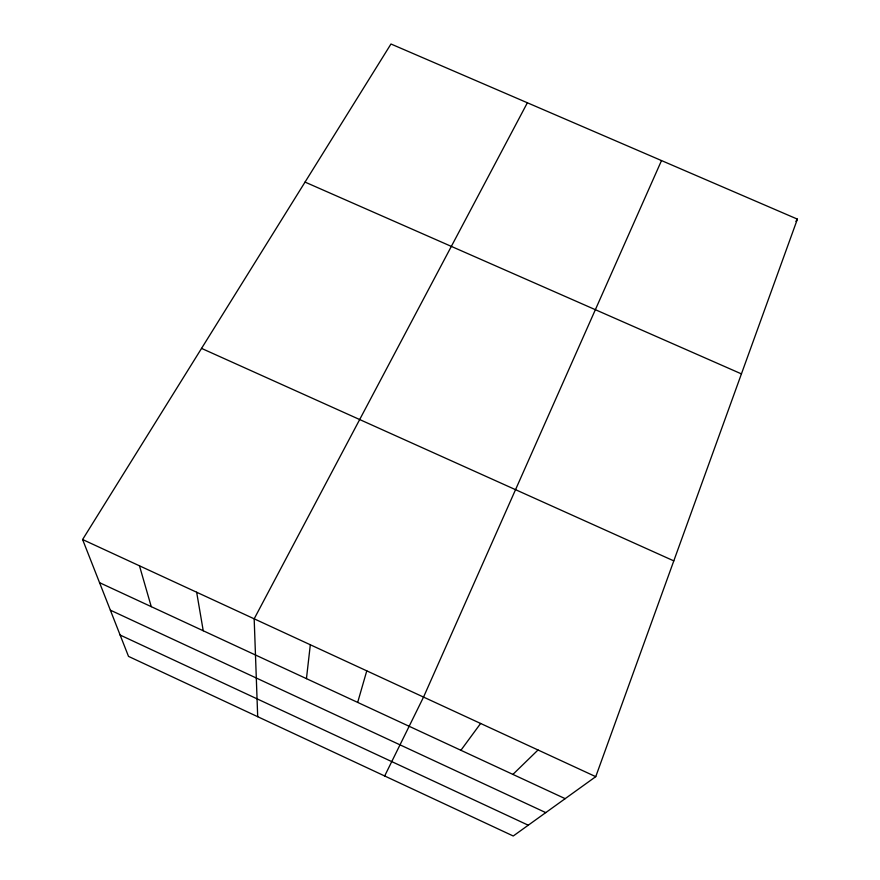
<?xml version="1.0" encoding="UTF-8"?>
<svg xmlns="http://www.w3.org/2000/svg" width="880" height="880" viewBox="0 0 880 880"><rect width="100%" height="100%" fill="white"/><g stroke="black" fill="none" stroke-linecap="round" stroke-linejoin="round"><path stroke-width="1.32" d="M306.449 678.645L310.321 644.765M357.676 702.405L366.773 670.857M595.749 776.666L797.401 219.131L390.973 44L82.599 539.528L128.513 656.392L513.249 836L595.749 776.666L82.599 539.528M661.507 160.578L423.544 697.081L384.67 775.973M527.373 102.773L254.177 618.827L257.697 716.694M795.894 221.397L797.401 219.131M460.9 750.288L480.623 723.459M512.908 774.411L538.021 749.991M305.041 182.094L741.433 373.89M201.542 348.392L673.794 560.879M99.55 582.67L565.169 798.655M110.352 610.159L545.765 812.614M120.12 635.03L528.253 825.209M139.469 565.807L151.261 606.65M196.658 592.24L203.236 630.762"/></g></svg>
